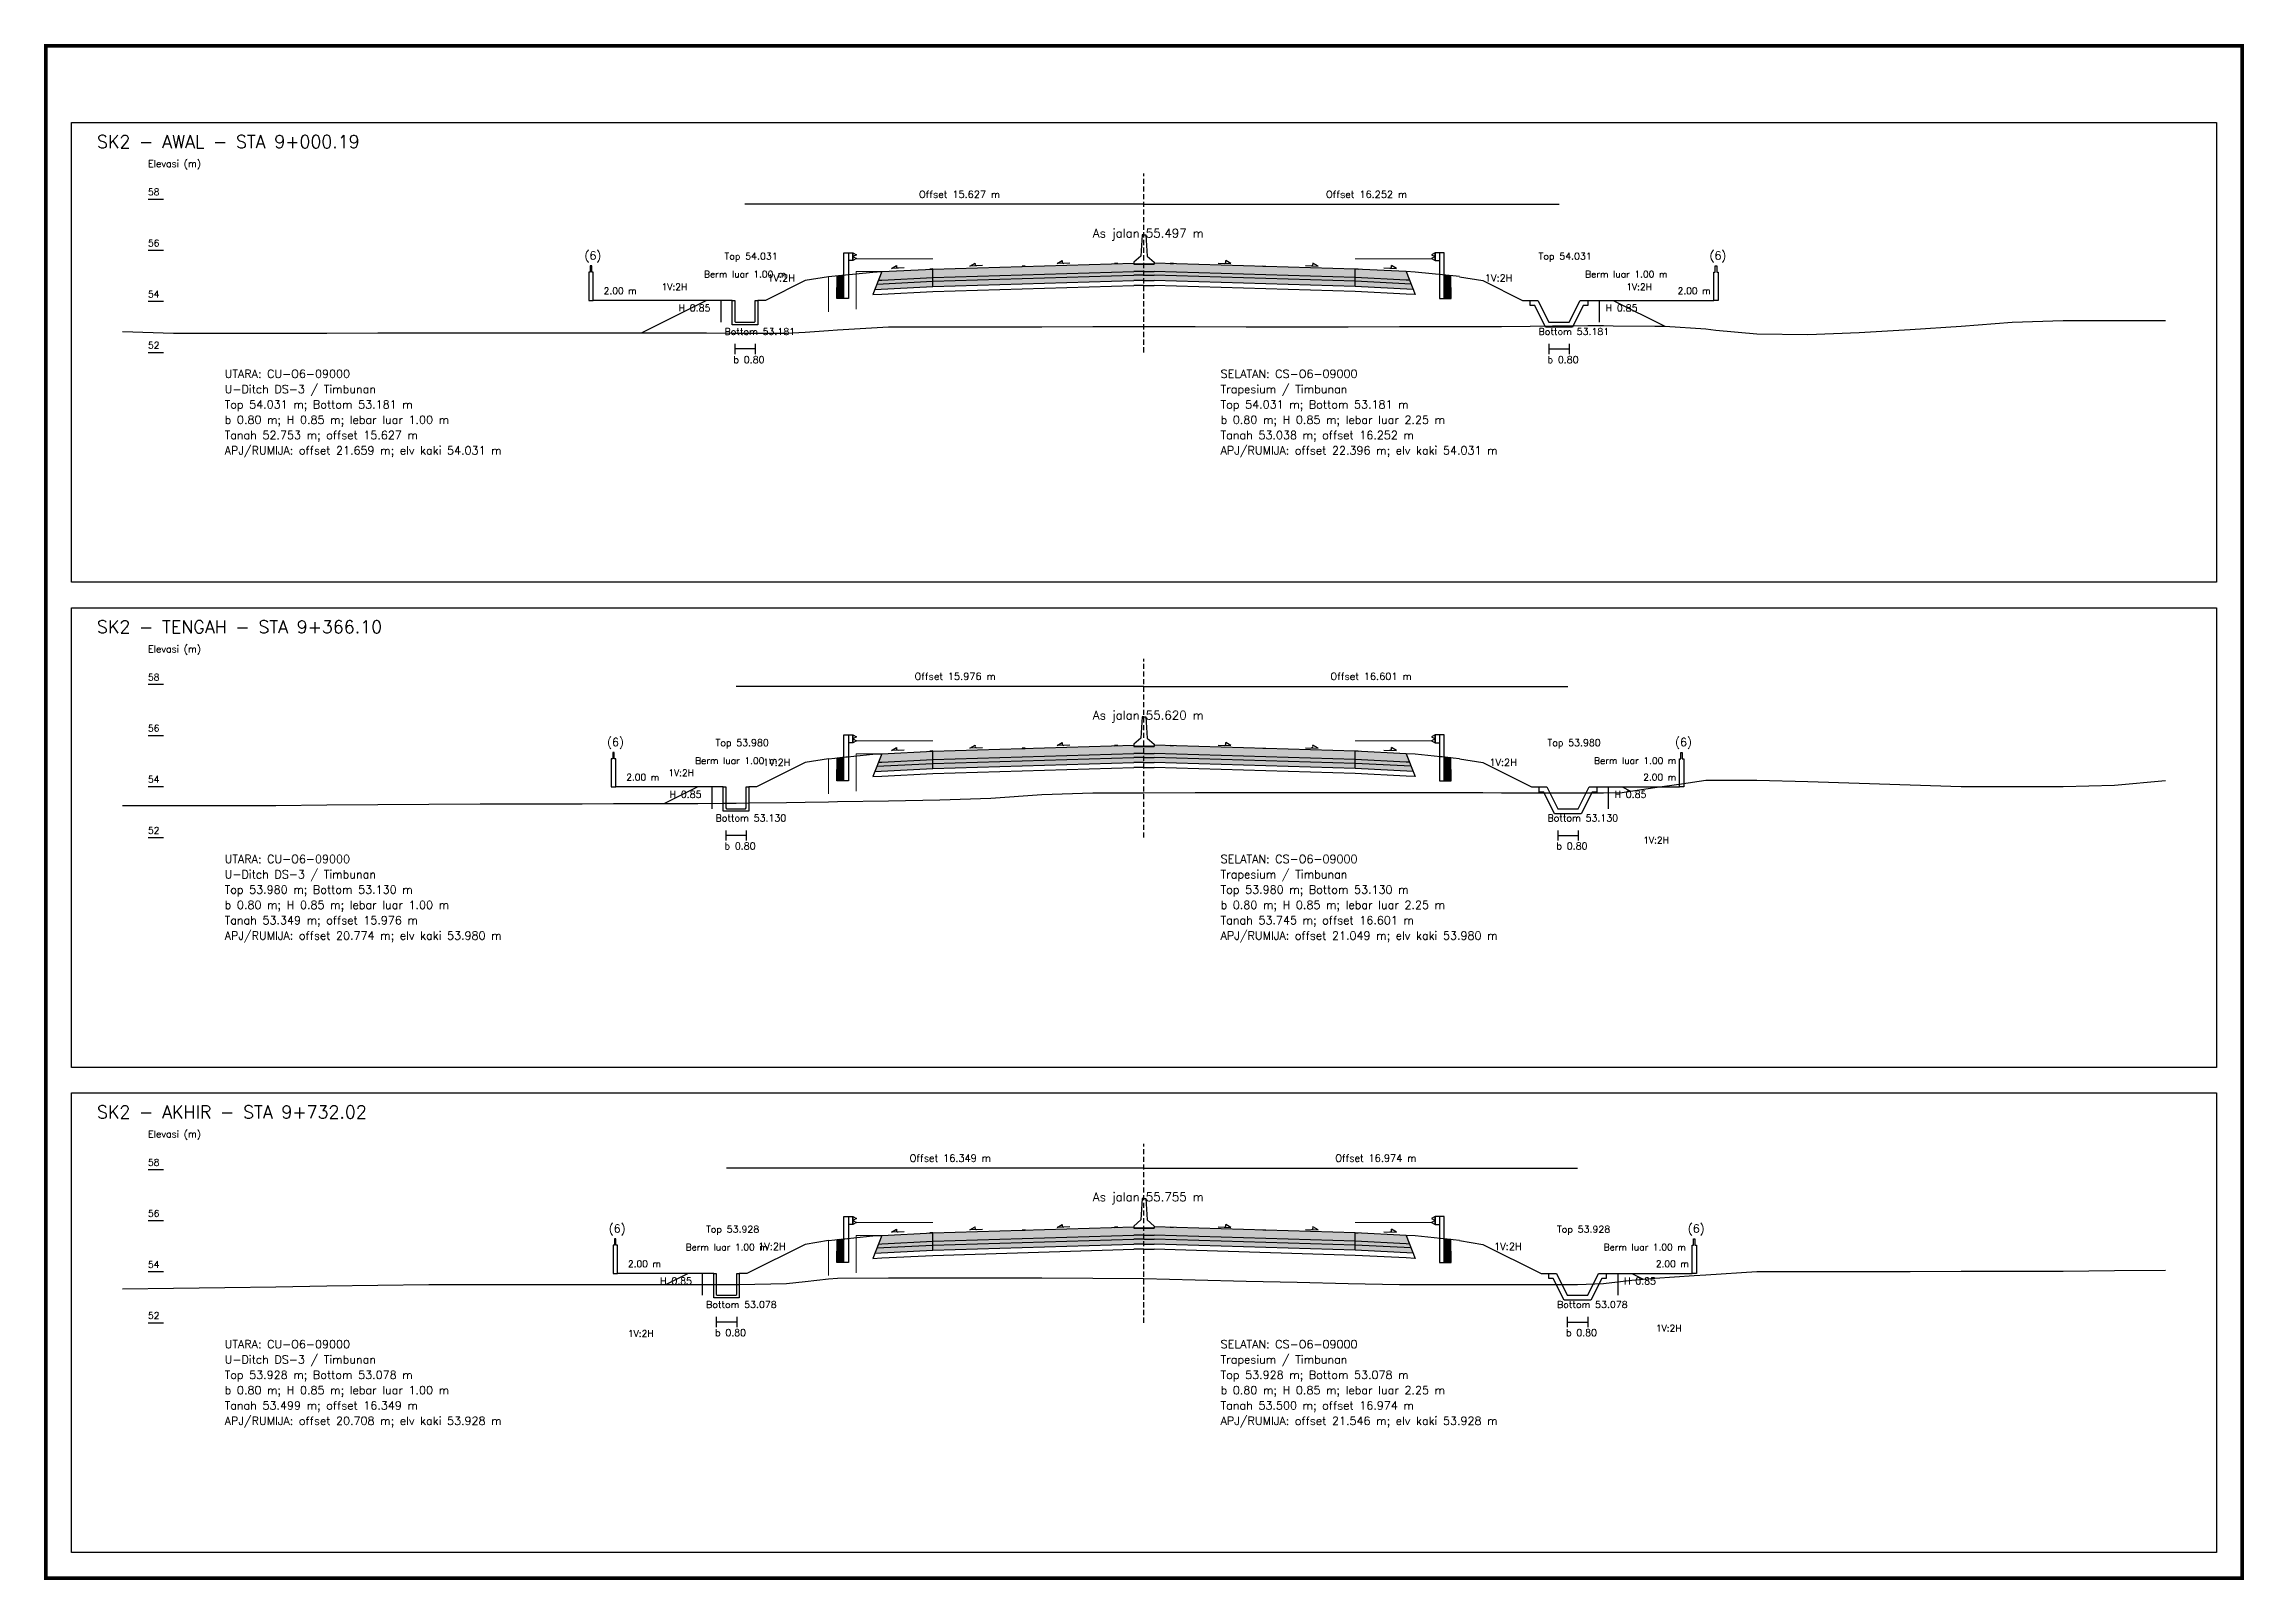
# Model space of a CAD drawing. Header units: metres. Extents: x -24715 to -24517, y 27498 to 30841.
# Drawn here: x -24618.7 to -24532.6, y 29713.3 to 29773.5 of the extents above; entities that cross this region are included whole.
import ezdxf

# ---------------------------------------------------------------- set-up
doc = ezdxf.new("R2010")
doc.units = ezdxf.units.M
doc.linetypes.add('PS_DASH', pattern=[0.3, 0.2, -0.1])
for name, color, linetype, lineweight in [('Dimensi', 230, 'Continuous', 20), ('GRS-ARSIR (HATCH)', 8, 'Continuous', 9), ('Guardrail', 20, 'Continuous', 30), ('HATCH - Beton ramping', 210, 'Continuous', 9), ('HATCH - LFA', 30, 'Continuous', 9), ('HATCH - Pavement', 50, 'Continuous', 9), ('Marka', 20, 'Continuous', 30), ('POT_ALL_GROUP', 2, 'Continuous', 70)]:
    doc.layers.add(name, color=color, linetype=linetype, lineweight=lineweight)
for name, color, linetype in [('POT_ALL_APJ', 2, 'Continuous'), ('POT_ALL_BORDER', 8, 'Continuous'), ('POT_ALL_CHANNEL2', 7, 'Continuous'), ('POT_ALL_DIM', 7, 'Continuous'), ('POT_ALL_GROUND', 1, 'Continuous'), ('POT_ALL_GUIDE', 8, 'Continuous'), ('POT_ALL_ROAD', 4, 'Continuous')]:
    doc.layers.add(name, color=color, linetype=linetype)
doc.styles.get("Standard").update_dxf_attribs({"font": 'simplex.shx'})

# ---------------------------------------------------------------- blocks, each defined once
blk = doc.blocks.new('JALAN_ASLI_TIPIKAL_2OKT_METER')
at = {"layer": 'Guardrail', "lineweight": 9}
h = blk.add_hatch(dxfattribs=at)
h.set_pattern_fill('JIS_LC_20', color=256, scale=0.002)
h.set_pattern_definition([(45, (-29.65569, -21.99233), (-0.02828427, 0.02828427), []), (45, (-29.65489, -21.99233), (-0.02828427, 0.02828427), [])])
h.paths.add_polyline_path([(-12.025, -1.394), (-11.753, -1.394), (-11.753, -0.471), (-12.018, -0.498)])
h = blk.add_hatch(dxfattribs=at)
h.set_pattern_fill('JIS_LC_20', color=256, scale=0.002)
h.set_pattern_definition([(45, (-29.40569, -21.99233), (-0.02828427, 0.02828427), []), (45, (-29.40489, -21.99233), (-0.02828427, 0.02828427), [])])
h.paths.add_polyline_path([(12.018, -0.498), (11.753, -0.471), (11.753, -1.394), (12.025, -1.394)])
at = {"layer": 'HATCH - Beton ramping'}
h = blk.add_hatch(dxfattribs=at)
h.set_pattern_fill('AR-CONC', color=256, scale=0.0005)
h.set_pattern_definition([(50, (-28.949556, -21.99233), (0.09109233, -0.00796954), [0.009525, -0.104775]), (355, (-28.94956, -21.99233), (-0.0176217, 0.09552842), [0.00762, -0.0838203]), (100.45144, (-28.941965, -21.992995), (0.07347062, 0.08755888), [0.008095, -0.08904512]), (46.1842, (-28.94956, -21.96693), (0.13553952, -0.02102116), [0.0142875, -0.1571625]), (96.63556, (-28.93826, -21.96868), (0.11870207, 0.12371306), [0.0121425, -0.1335678]), (351.18415, (-28.94956, -21.96693), (0.11870207, 0.12371306), [0.01143, -0.12572987]), (21, (-28.936856, -21.97328), (0.0758072, -0.0511326), [0.009525, -0.104775]), (326, (-28.93686, -21.97328), (0.03090101, 0.09209398), [0.00762, -0.08382]), (71.45144, (-28.93054, -21.97754), (0.1067082, 0.04096138), [0.008095, -0.08904497]), (37.5, (-28.949556, -21.99233), (0.001544302, 0.04227752), [0, -0.082804, 0, -0.08509, 0, -0.0841375]), (7.5, (-28.949556, -21.99233), (0.03340983, 0.05009029), [0, -0.048514, 0, -0.080899, 0, -0.0320675]), (327.5, (-28.977877, -21.99233), (0.067795298, -0.002864372), [0, -0.03175, 0, -0.09906, 0, -0.131445]), (317.5, (-28.990577, -21.99233), (0.07406459, 0.01271325), [0, -0.041275, 0, -0.065786, 0, -0.093345])])
h.paths.add_polyline_path([(-8.27, -0.566), (-10.401, -0.666), (-10.461, -0.826), (-8.27, -0.716)])
h.paths.add_polyline_path([(-0.4, -0.48), (0, -0.48), (0, -0.33), (-0.4, -0.33), (-8.27, -0.566), (-8.27, -0.716)])
h = blk.add_hatch(dxfattribs=at)
h.set_pattern_fill('AR-CONC', color=256, scale=0.0005)
h.set_pattern_definition([(50, (-28.699556, -21.99233), (0.09109233, -0.00796954), [0.009525, -0.104775]), (355, (-28.69956, -21.99233), (-0.01762171, 0.09552842), [0.00762, -0.0838203]), (100.45144, (-28.691965, -21.992995), (0.07347062, 0.08755888), [0.008095, -0.08904512]), (46.1842, (-28.69956, -21.96693), (0.13553952, -0.02102116), [0.0142875, -0.1571625]), (96.63556, (-28.68826, -21.96868), (0.11870207, 0.12371306), [0.0121425, -0.1335678]), (351.18415, (-28.69956, -21.96693), (0.11870207, 0.12371306), [0.01143, -0.12572987]), (21, (-28.686856, -21.97328), (0.0758072, -0.0511326), [0.009525, -0.104775]), (326, (-28.68686, -21.97328), (0.03090101, 0.09209398), [0.00762, -0.08382]), (71.45144, (-28.68054, -21.97754), (0.10670821, 0.04096138), [0.008095, -0.08904497]), (37.5, (-28.699556, -21.99233), (0.001544302, 0.04227752), [0, -0.082804, 0, -0.08509, 0, -0.0841375]), (7.5, (-28.699556, -21.99233), (0.03340983, 0.050090287), [0, -0.048514, 0, -0.080899, 0, -0.0320675]), (327.5, (-28.727877, -21.99233), (0.067795298, -0.002864372), [0, -0.03175, 0, -0.09906, 0, -0.131445]), (317.5, (-28.740577, -21.99233), (0.07406459, 0.012713246), [0, -0.041275, 0, -0.065786, 0, -0.093345])])
h.paths.add_polyline_path([(8.27, -0.566), (10.401, -0.666), (10.461, -0.826), (8.27, -0.716)])
h.paths.add_polyline_path([(0.4, -0.48), (0, -0.48), (0, -0.33), (0.4, -0.33), (8.27, -0.566), (8.27, -0.716)])
at = {"layer": 'HATCH - LFA'}
h = blk.add_hatch(dxfattribs=at)
h.set_pattern_fill('GRAVEL', color=256, scale=0.0075)
h.set_pattern_definition([(228.012788, (-28.812396, -21.801831), (-1.524, -1.7145), [0.0256291, -2.5372863]), (184.96974, (-28.829541, -21.820881), (2.2859999991, 0.1905000109), [0.04398035, -4.3540537]), (132.510447, (-28.873356, -21.824691), (1.9050000008, -2.0954999993), [0.0310111, -3.0701042]), (267.27369, (-28.947651, -21.872316), (0.1905000004, 3.81), [0.0400503, -3.9649828]), (292.833654, (-28.949556, -21.912321), (-0.9525, 2.286), [0.0392725, -3.8879856]), (357.27369, (-28.934316, -21.948516), (-3.81, 0.1905000004), [0.0400503, -3.9649828]), (37.69424, (-28.894311, -21.950421), (-2.4764999999, -1.9050000001), [0.0529645, -5.24348365]), (72.255328, (-28.852401, -21.918036), (1.3335000004, 4.1909999999), [0.050004, -4.95039425]), (121.429566, (-28.837161, -21.870411), (-1.5240000002, 2.4764999999), [0.040186, -3.9784159]), (175.23636, (-28.858116, -21.836121), (2.0955, -0.1905), [0.0458785, -2.2480453]), (222.397438, (-28.903836, -21.832311), (-2.2859999999, -2.0955000001), [0.05933084, -5.8737579]), (138.814075, (-28.759056, -21.874221), (-1.3335, 1.143), [0.0202503, -2.0047924]), (171.469234, (-28.774296, -21.860886), (2.4765, -0.3809999996), [0.03852615, -3.8140979]), (225, (-28.8124, -21.85517), (0, -0.1905), [0.0269407, -0.242467]), (203.19859, (-28.82573, -21.832311), (0.9525, 0.381), [0.0145081, -1.4362967]), (291.80141, (-28.839066, -21.838026), (-0.1905, 0.5715), [0.0205174, -1.0053565]), (30.96376, (-28.831446, -21.857076), (0.5715, 0.381), [0.033324, -1.0774724]), (161.56505, (-28.80287, -21.83993), (0.381, -0.1905), [0.0240965, -0.5783174]), (16.38954, (-28.949556, -21.838026), (1.905, 0.5715), [0.0337566, -3.341912]), (70.346176, (-28.917171, -21.828501), (-0.762, -2.0955), [0.0283199, -2.8036662]), (293.19859, (-28.80287, -21.801831), (-0.381, 0.9525), [0.029016, -1.4217888]), (343.61046, (-28.791441, -21.828501), (-1.905, 0.5715), [0.0337566, -3.341912]), (339.443955, (-28.949556, -21.956136), (-0.9525, 0.381), [0.0325526, -1.5950801]), (294.77514, (-28.919076, -21.967566), (-0.952500001, 2.0954999995), [0.0272754, -2.7002695]), (66.80141, (-28.800966, -21.992331), (0.381, 0.9525), [0.029016, -1.4217888]), (17.354025, (-28.789536, -21.965661), (-2.4765, -0.762), [0.0319337, -3.1614282]), (69.443955, (-28.89431, -21.992331), (-0.381, -0.9525), [0.0162763, -1.6113564]), (101.30993, (-28.812396, -21.99233), (-0.1905, 0.762), [0.0097136, -0.9616496]), (165.96376, (-28.8143, -21.982806), (0.5715, -0.1905), [0.0392725, -0.7461791]), (186.009006, (-28.852401, -21.973281), (1.905, 0.1905), [0.036395, -3.6031024]), (303.69007, (-28.831446, -21.87422), (-0.1905, 0.381), [0.0274743, -0.6593832]), (353.157227, (-28.816206, -21.897081), (3.2385, -0.3809999998), [0.0479668, -4.7487007]), (60.945396, (-28.76858, -21.902796), (-0.762, -1.3335), [0.0196131, -1.9417044]), (90, (-28.75906, -21.88565), (-0.1905, 0.1905), [0.01143, -0.17907]), (120.256437, (-28.856211, -21.967566), (0.762, -1.3335), [0.026465, -2.6200456]), (48.012787, (-28.869546, -21.944706), (1.524, 1.7145), [0.0512582, -2.5116572]), (0, (-28.83526, -21.9066), (0.1905, 0.1905), [0.04953, -0.14097]), (325.304846, (-28.785726, -21.906606), (1.9050000007, -1.333499999), [0.0301207, -2.9819488]), (254.0546, (-28.76096, -21.92375), (-0.1905, -0.762), [0.0277372, -1.3591238]), (207.645975, (-28.768581, -21.950421), (-3.6195000001, -1.9049999997), [0.0451609, -4.4709348]), (175.426079, (-28.808586, -21.971376), (-2.4765, 0.1905), [0.0477772, -4.7299385])])
h.paths.add_polyline_path([(-8.27, -0.716), (-10.461, -0.826), (-10.54, -1.03), (-8.27, -0.916)])
h.paths.add_polyline_path([(-0.4, -0.68), (0, -0.68), (0, -0.48), (-0.4, -0.48), (-8.27, -0.716), (-8.27, -0.916)])
h = blk.add_hatch(dxfattribs=at)
h.set_pattern_fill('GRAVEL', color=256, scale=0.0075)
h.set_pattern_definition([(228.012788, (-28.562396, -21.801831), (-1.524, -1.7145), [0.0256291, -2.5372863]), (184.96974, (-28.579541, -21.820881), (2.2859999991, 0.1905000109), [0.04398035, -4.3540537]), (132.510447, (-28.623356, -21.824691), (1.9050000008, -2.0954999993), [0.0310111, -3.0701042]), (267.27369, (-28.697651, -21.872316), (0.1905000004, 3.81), [0.04005034, -3.9649828]), (292.833654, (-28.699556, -21.912321), (-0.9525, 2.286), [0.0392725, -3.8879856]), (357.27369, (-28.684316, -21.948516), (-3.81, 0.1905000004), [0.04005034, -3.9649828]), (37.69424, (-28.644311, -21.950421), (-2.4764999999, -1.9050000001), [0.0529645, -5.24348365]), (72.255328, (-28.602401, -21.918036), (1.3335000004, 4.1909999999), [0.050004, -4.95039425]), (121.429566, (-28.587161, -21.870411), (-1.5240000002, 2.4764999999), [0.040186, -3.9784159]), (175.23636, (-28.608116, -21.836121), (2.0955, -0.1905000003), [0.0458785, -2.2480453]), (222.397438, (-28.653836, -21.832311), (-2.2859999999, -2.0955000001), [0.05933084, -5.87375794]), (138.814075, (-28.509056, -21.874221), (-1.3335, 1.143), [0.02025034, -2.0047924]), (171.469234, (-28.524296, -21.860886), (2.4765, -0.3809999996), [0.03852615, -3.8140979]), (225, (-28.5624, -21.85517), (0, -0.1905), [0.0269407, -0.242467]), (203.19859, (-28.57573, -21.832311), (0.9525, 0.381), [0.0145081, -1.4362967]), (291.80141, (-28.589066, -21.838026), (-0.1905, 0.5715), [0.0205174, -1.0053565]), (30.96376, (-28.581446, -21.857076), (0.5715, 0.381), [0.033324, -1.0774724]), (161.56505, (-28.55287, -21.83993), (0.381, -0.1905), [0.0240965, -0.57831736]), (16.38954, (-28.699556, -21.838026), (1.905, 0.5715), [0.0337566, -3.341912]), (70.346176, (-28.667171, -21.828501), (-0.762, -2.0955), [0.0283199, -2.8036662]), (293.19859, (-28.55287, -21.801831), (-0.381, 0.9525), [0.029016, -1.4217888]), (343.61046, (-28.541441, -21.828501), (-1.905, 0.5714999999), [0.0337566, -3.341912]), (339.443955, (-28.699556, -21.956136), (-0.9525, 0.381), [0.03255264, -1.5950801]), (294.77514, (-28.669076, -21.967566), (-0.952500001, 2.0954999995), [0.0272754, -2.7002695]), (66.80141, (-28.550966, -21.992331), (0.381, 0.9525), [0.029016, -1.4217888]), (17.354025, (-28.539536, -21.965661), (-2.4765, -0.7620000002), [0.0319337, -3.1614282]), (69.443955, (-28.64431, -21.992331), (-0.381, -0.9525), [0.0162763, -1.6113564]), (101.30993, (-28.562396, -21.99233), (-0.1905, 0.762), [0.0097136, -0.9616496]), (165.96376, (-28.5643, -21.982806), (0.5715, -0.1905), [0.0392725, -0.7461791]), (186.009006, (-28.602401, -21.973281), (1.905, 0.1905), [0.036395, -3.6031024]), (303.69007, (-28.581446, -21.87422), (-0.1905, 0.381), [0.0274743, -0.6593832]), (353.157227, (-28.566206, -21.897081), (3.2385, -0.3809999998), [0.04796676, -4.7487007]), (60.945396, (-28.51858, -21.902796), (-0.762, -1.3335), [0.0196131, -1.9417044]), (90, (-28.50906, -21.88565), (-0.1905, 0.1905), [0.01143, -0.17907]), (120.256437, (-28.606211, -21.967566), (0.762, -1.3335), [0.026465, -2.62004556]), (48.012787, (-28.619546, -21.944706), (1.524, 1.7145), [0.0512582, -2.5116572]), (0, (-28.58526, -21.9066), (0.1905, 0.1905), [0.04953, -0.14097]), (325.304846, (-28.535726, -21.906606), (1.9050000007, -1.333499999), [0.0301207, -2.98194875]), (254.054604, (-28.51096, -21.92375), (-0.1905, -0.762), [0.0277372, -1.35912375]), (207.645975, (-28.518581, -21.950421), (-3.6195000001, -1.9049999997), [0.0451609, -4.4709348]), (175.426079, (-28.558586, -21.971376), (-2.4765, 0.1905), [0.0477772, -4.7299385])])
h.paths.add_polyline_path([(8.27, -0.716), (10.461, -0.826), (10.54, -1.03), (8.27, -0.916)])
h.paths.add_polyline_path([(0.4, -0.68), (0, -0.68), (0, -0.48), (0.4, -0.48), (8.27, -0.716), (8.27, -0.916)])
at = {"layer": 'HATCH - Pavement'}
h = blk.add_hatch(dxfattribs=at)
h.set_pattern_fill('AR-CONC', color=256, scale=0.001)
h.set_pattern_definition([(50, (-89.43046, -52.62889), (0.18218467, -0.01593909), [0.01905, -0.20955]), (355, (-89.43046, -52.6289), (-0.03524342, 0.19105685), [0.01524, -0.1676406]), (100.45144, (-89.41528, -52.63022), (0.14694125, 0.17511775), [0.01619, -0.17809024]), (46.1842, (-89.43046, -52.5781), (0.27107904, -0.04204233), [0.028575, -0.314325]), (96.63556, (-89.40787, -52.5816), (0.23740413, 0.2474261), [0.024285, -0.2671356]), (351.18415, (-89.43046, -52.5781), (0.2374041, 0.2474261), [0.02286, -0.2514597]), (21, (-89.40506, -52.59079), (0.1516144, -0.1022652), [0.01905, -0.20955]), (326, (-89.40506, -52.5908), (0.06180203, 0.18418797), [0.01524, -0.16764]), (71.45144, (-89.39243, -52.59931), (0.21341642, 0.08192277), [0.01619, -0.17808994]), (37.5, (-89.43046, -52.62889), (0.003088603, 0.08455504), [0, -0.165608, 0, -0.17018, 0, -0.168275]), (7.5, (-89.43046, -52.62889), (0.06681966, 0.100180575), [0, -0.097028, 0, -0.161798, 0, -0.064135]), (327.5, (-89.4871, -52.62889), (0.135590595, -0.005728744), [0, -0.0635, 0, -0.19812, 0, -0.26289]), (317.5, (-89.5125, -52.62889), (0.14812918, 0.02542649), [0, -0.08255, 0, -0.131572, 0, -0.18669])])
h.paths.add_polyline_path([(-8.27, -0.236), (-10.27, -0.336), (-10.401, -0.673), (-10.27, -0.666), (-8.27, -0.566)])
h.paths.add_polyline_path([(-0.4, -0.33), (0, -0.33), (0, 0), (-0.4, 0), (-8.27, -0.236), (-8.27, -0.566)])
h = blk.add_hatch(dxfattribs=at)
h.set_pattern_fill('AR-CONC', color=256, scale=0.001)
h.set_pattern_definition([(50, (-89.18046, -52.62889), (0.18218467, -0.01593909), [0.01905, -0.20955]), (355, (-89.18046, -52.6289), (-0.03524342, 0.19105685), [0.01524, -0.16764058]), (100.45144, (-89.16528, -52.63022), (0.14694125, 0.17511775), [0.01619, -0.17809024]), (46.1842, (-89.18046, -52.5781), (0.27107904, -0.04204233), [0.028575, -0.314325]), (96.63556, (-89.15787, -52.5816), (0.23740413, 0.2474261), [0.024285, -0.2671356]), (351.18415, (-89.18046, -52.5781), (0.2374041, 0.2474261), [0.02286, -0.2514597]), (21, (-89.15506, -52.59079), (0.1516144, -0.1022652), [0.01905, -0.20955]), (326, (-89.15506, -52.5908), (0.06180203, 0.18418797), [0.01524, -0.16764]), (71.45144, (-89.14243, -52.59931), (0.21341642, 0.08192277), [0.01619, -0.17808994]), (37.5, (-89.18046, -52.62889), (0.003088603, 0.08455504), [0, -0.165608, 0, -0.17018, 0, -0.168275]), (7.5, (-89.18046, -52.62889), (0.06681966, 0.100180575), [0, -0.097028, 0, -0.161798, 0, -0.064135]), (327.5, (-89.2371, -52.62889), (0.135590595, -0.005728744), [0, -0.0635, 0, -0.19812, 0, -0.26289]), (317.5, (-89.2625, -52.62889), (0.14812918, 0.02542649), [0, -0.08255, 0, -0.131572, 0, -0.18669])])
h.paths.add_polyline_path([(8.27, -0.236), (10.27, -0.336), (10.401, -0.673), (10.27, -0.666), (8.27, -0.566)])
h.paths.add_polyline_path([(0.4, -0.33), (0, -0.33), (0, 0), (0.4, 0), (8.27, -0.236), (8.27, -0.566)])
at = {"layer": 'Marka'}
h = blk.add_hatch(color=256, dxfattribs=at)
h.dxf.hatch_style = 1
h.paths.add_polyline_path([(-8.27, -0.23), (-8.39, -0.236), (-8.39, -0.242), (-8.27, -0.236)])
h.paths.add_polyline_path([(-4.65, -0.122), (-4.77, -0.125), (-4.77, -0.131), (-4.65, -0.128)])
h.paths.add_polyline_path([(-1.03, -0.019), (-1.03, -0.013), (-1.15, -0.017), (-1.15, -0.023)])
h = blk.add_hatch(color=256, dxfattribs=at)
h.dxf.hatch_style = 1
h.paths.add_polyline_path([(8.27, -0.23), (8.39, -0.236), (8.39, -0.242), (8.27, -0.236)])
h.paths.add_polyline_path([(4.65, -0.122), (4.77, -0.125), (4.77, -0.131), (4.65, -0.128)])
h.paths.add_polyline_path([(1.03, -0.019), (1.03, -0.013), (1.15, -0.017), (1.15, -0.023)])
for p, q in [((-8.27, -0.236), (-0.4, 0)), ((8.27, -0.236), (0.4, 0)), ((-12.353, -0.533), (-10.622, -0.354)), ((-10.27, -0.336), (-10.62, -1.234)), ((-10.62, -0.354), (-10.27, -0.336)), ((-10.461, -0.826), (-8.27, -0.716)), ((-10.401, -0.673), (-10.27, -0.666)), ((-10.27, -0.336), (-8.27, -0.236)), ((-10.27, -0.666), (-8.27, -0.566)), ((-8.27, -0.916), (-8.27, -0.236)), ((-8.27, -0.566), (-0.4, -0.33)), ((-8.27, -0.716), (-0.4, -0.48)), ((-8.27, -0.916), (-0.4, -0.68)), ((0, -0.05), (-0.4, -0.05)), ((0, -0.33), (-0.4, -0.33)), ((0, -0.48), (-0.4, -0.48)), ((0, -0.68), (-0.4, -0.68)), ((0, -0.05), (0.4, -0.05)), ((0, -0.33), (0.4, -0.33)), ((0, -0.48), (0.4, -0.48)), ((0, -0.68), (0.4, -0.68)), ((8.27, -0.566), (0.4, -0.33)), ((8.27, -0.716), (0.4, -0.48)), ((8.27, -0.916), (0.4, -0.68)), ((8.27, -0.916), (8.27, -0.236)), ((10.27, -0.336), (8.27, -0.236)), ((10.27, -0.666), (8.27, -0.566)), ((10.461, -0.826), (8.27, -0.716)), ((10.27, -0.336), (10.62, -1.234)), ((10.62, -0.354), (10.27, -0.336)), ((10.401, -0.673), (10.27, -0.666)), ((12.353, -0.533), (10.622, -0.354)), ((-10.62, -1.234), (-10.27, -1.216)), ((-10.54, -1.03), (-8.27, -0.916)), ((-10.27, -1.216), (-8.27, -1.116)), ((-8.27, -1.116), (-0.4, -0.88)), ((0, -0.88), (-0.4, -0.88)), ((0, -0.88), (0.4, -0.88)), ((8.27, -1.116), (0.4, -0.88)), ((10.54, -1.03), (8.27, -0.916)), ((10.27, -1.216), (8.27, -1.116)), ((10.62, -1.234), (10.27, -1.216))]:
    blk.add_line(p, q)
for points in [[(0, 1.11), (-0.075, 1.11), (-0.125, 0.27), (-0.4, 0.03), (-0.4, -0.05), (0, -0.05)], [(0, 1.11), (0.075, 1.11), (0.125, 0.27), (0.4, 0.03), (0.4, -0.05), (0, -0.05)], [(-6.818, -0.116), (-6.616, 0)], [(-3.401, -0.02), (-3.199, 0.096)], [(3.401, -0.02), (3.199, 0.096)], [(6.818, -0.116), (6.616, 0)], [(-9.887, -0.208), (-9.686, -0.092)], [(-9.387, -0.193), (-9.887, -0.208)], [(-6.318, -0.101), (-6.818, -0.116)], [(-2.901, -0.005), (-3.401, -0.02)], [(2.901, -0.005), (3.401, -0.02)], [(6.318, -0.101), (6.818, -0.116)], [(9.387, -0.193), (9.887, -0.208)], [(9.887, -0.208), (9.686, -0.092)]]:
    blk.add_lwpolyline(points)
for centre, start, end in [((-6.556, -0.037), 148.28164, 271.71836), ((-3.139, 0.059), 148.28164, 271.71836), ((3.139, 0.059), 268.28164, 31.71836), ((6.556, -0.037), 268.28164, 31.71836), ((-9.625, -0.129), 148.28164, 271.71836), ((9.625, -0.129), 268.28164, 31.71836)]:
    blk.add_arc(centre, 0.0711, start, end)
at = {"layer": 'Dimensi'}
for p, q in [((-8.27, 0.168), (-11.27, 0.168)), ((8.27, 0.168), (11.27, 0.168))]:
    blk.add_line(p, q, dxfattribs=at)
at = {"layer": 'GRS-ARSIR (HATCH)'}
for p, q in [((-12.353, -0.533), (-12.353, -1.909)), ((-11.27, -0.336), (-11.27, -1.803)), ((-10.27, -0.336), (-11.27, -0.336))]:
    blk.add_line(p, q, dxfattribs=at)
at = {"layer": 'Guardrail'}
for points in [[(-11.753, -1.394), (-11.753, 0.406), (-11.575, 0.406), (-11.575, -1.394), (-11.753, -1.394)], [(-11.575, 0.406), (-11.397, 0.406), (-11.397, 0.094), (-11.575, 0.094)], [(-11.397, 0.25), (-11.397, 0.406), (-11.262, 0.328), (-11.397, 0.25)], [(-11.397, 0.094), (-11.397, 0.25), (-11.262, 0.172), (-11.397, 0.094)], [(11.397, 0.25), (11.397, 0.406), (11.262, 0.328), (11.397, 0.25)], [(11.397, 0.094), (11.397, 0.25), (11.262, 0.172), (11.397, 0.094)], [(11.575, 0.406), (11.397, 0.406), (11.397, 0.094), (11.575, 0.094)], [(11.753, -1.394), (11.753, 0.406), (11.575, 0.406), (11.575, -1.394), (11.753, -1.394)], [(-11.575, -1.394), (-12.025, -1.394), (-12.018, -0.498), (-11.568, -0.453), (-11.575, -1.394)], [(11.575, -1.394), (12.025, -1.394), (12.018, -0.498), (11.568, -0.453), (11.575, -1.394)]]:
    blk.add_lwpolyline(points, dxfattribs=at)
at = {"layer": 'Marka'}
for points in [[(-8.39, -0.242), (-8.27, -0.236), (-8.27, -0.23), (-8.39, -0.236), (-8.39, -0.242)], [(8.39, -0.242), (8.27, -0.236), (8.27, -0.23), (8.39, -0.236), (8.39, -0.242)]]:
    blk.add_lwpolyline(points, dxfattribs=at)
for points in [[(-4.65, -0.122), (-4.77, -0.125), (-4.77, -0.131), (-4.65, -0.128)], [(-1.03, -0.013), (-1.15, -0.017), (-1.15, -0.023), (-1.03, -0.019)], [(1.03, -0.013), (1.15, -0.017), (1.15, -0.023), (1.03, -0.019)], [(4.65, -0.122), (4.77, -0.125), (4.77, -0.131), (4.65, -0.128)]]:
    blk.add_lwpolyline(points, close=True, dxfattribs=at)

msp = doc.modelspace()

# ---------------------------------------------------------------- linework, layer by layer
at = {"layer": 'POT_ALL_APJ', "linetype": 'Continuous'}
for points in [[(-24597.39325, 29764.51727), (-24597.39325, 29763.41286), (-24597.22325, 29763.41286), (-24597.22325, 29764.51727), (-24597.27825, 29764.51727), (-24597.27825, 29764.76727), (-24597.30825, 29764.76727), (-24597.33825, 29764.76727), (-24597.33825, 29764.51727), (-24597.39325, 29764.51727)], [(-24553.16798, 29764.51727), (-24553.16798, 29763.41286), (-24553.33798, 29763.41286), (-24553.33798, 29764.51727), (-24553.28298, 29764.51727), (-24553.28298, 29764.76727), (-24553.25298, 29764.76727), (-24553.22298, 29764.76727), (-24553.22298, 29764.51727), (-24553.16798, 29764.51727)], [(-24592.77615, 29763.41286), (-24597.22325, 29763.41286)], [(-24557.27264, 29763.41286), (-24553.33798, 29763.41286)], [(-24596.5084, 29745.46572), (-24596.5084, 29744.36131), (-24596.3384, 29744.36131), (-24596.3384, 29745.46572), (-24596.3934, 29745.46572), (-24596.3934, 29745.71572), (-24596.4234, 29745.71572), (-24596.4534, 29745.71572), (-24596.4534, 29745.46572), (-24596.5084, 29745.46572)], [(-24554.51524, 29745.46572), (-24554.51524, 29744.36131), (-24554.68524, 29744.36131), (-24554.68524, 29745.46572), (-24554.63024, 29745.46572), (-24554.63024, 29745.71572), (-24554.60024, 29745.71572), (-24554.57024, 29745.71572), (-24554.57024, 29745.46572), (-24554.51524, 29745.46572)], [(-24593.12542, 29744.36131), (-24596.3384, 29744.36131)], [(-24556.92336, 29744.36131), (-24554.68524, 29744.36131)], [(-24596.44245, 29726.41416), (-24596.44245, 29725.30975), (-24596.27245, 29725.30975), (-24596.27245, 29726.41416), (-24596.32745, 29726.41416), (-24596.32745, 29726.66416), (-24596.35745, 29726.66416), (-24596.38745, 29726.66416), (-24596.38745, 29726.41416), (-24596.44245, 29726.41416)], [(-24554.01845, 29726.41416), (-24554.01845, 29725.30975), (-24554.18845, 29725.30975), (-24554.18845, 29726.41416), (-24554.13345, 29726.41416), (-24554.13345, 29726.66416), (-24554.10345, 29726.66416), (-24554.07345, 29726.66416), (-24554.07345, 29726.41416), (-24554.01845, 29726.41416)], [(-24593.49819, 29725.30975), (-24596.27245, 29725.30975)], [(-24556.55059, 29725.30975), (-24554.18845, 29725.30975)]]:
    msp.add_lwpolyline(points, dxfattribs=at)
at = {"layer": 'POT_ALL_BORDER', "linetype": 'Continuous'}
for points in [[(-24617.64939, 29770.3816), (-24533.64939, 29770.3816), (-24533.64939, 29752.3816), (-24617.64939, 29752.3816), (-24617.64939, 29770.3816)], [(-24617.64939, 29751.3816), (-24533.64939, 29751.3816), (-24533.64939, 29733.3816), (-24617.64939, 29733.3816), (-24617.64939, 29751.3816)], [(-24617.64939, 29732.3816), (-24533.64939, 29732.3816), (-24533.64939, 29714.3816), (-24617.64939, 29714.3816), (-24617.64939, 29732.3816)]]:
    msp.add_lwpolyline(points, dxfattribs=at)
at = {"layer": 'POT_ALL_CHANNEL2', "linetype": 'Continuous'}
for points in [[(-24590.87615, 29763.41286), (-24590.77615, 29763.41286), (-24590.77615, 29762.46286), (-24591.77615, 29762.46286), (-24591.77615, 29763.41286), (-24591.67615, 29763.41286), (-24591.67615, 29762.59286), (-24591.64615, 29762.56286), (-24590.90615, 29762.56286), (-24590.87615, 29762.59286), (-24590.87615, 29763.41286)], [(-24560.52264, 29763.41286), (-24560.22264, 29763.41286), (-24559.79764, 29762.56286), (-24558.99764, 29762.56286), (-24558.57264, 29763.41286), (-24558.27264, 29763.41286), (-24558.27264, 29763.21286), (-24558.44903, 29763.21286), (-24558.87403, 29762.36286), (-24559.92124, 29762.36286), (-24560.34624, 29763.21286), (-24560.52264, 29763.21286), (-24560.52264, 29763.41286)], [(-24591.22542, 29744.36131), (-24591.12542, 29744.36131), (-24591.12542, 29743.41131), (-24592.12542, 29743.41131), (-24592.12542, 29744.36131), (-24592.02542, 29744.36131), (-24592.02542, 29743.54131), (-24591.99542, 29743.51131), (-24591.25542, 29743.51131), (-24591.22542, 29743.54131), (-24591.22542, 29744.36131)], [(-24560.17336, 29744.36131), (-24559.87336, 29744.36131), (-24559.44836, 29743.51131), (-24558.64836, 29743.51131), (-24558.22336, 29744.36131), (-24557.92336, 29744.36131), (-24557.92336, 29744.16131), (-24558.09975, 29744.16131), (-24558.52475, 29743.31131), (-24559.57197, 29743.31131), (-24559.99697, 29744.16131), (-24560.17336, 29744.16131), (-24560.17336, 29744.36131)], [(-24591.59819, 29725.30975), (-24591.49819, 29725.30975), (-24591.49819, 29724.35975), (-24592.49819, 29724.35975), (-24592.49819, 29725.30975), (-24592.39819, 29725.30975), (-24592.39819, 29724.48975), (-24592.36819, 29724.45975), (-24591.62819, 29724.45975), (-24591.59819, 29724.48975), (-24591.59819, 29725.30975)], [(-24559.80059, 29725.30975), (-24559.50059, 29725.30975), (-24559.07559, 29724.45975), (-24558.27559, 29724.45975), (-24557.85059, 29725.30975), (-24557.55059, 29725.30975), (-24557.55059, 29725.10975), (-24557.72698, 29725.10975), (-24558.15198, 29724.25975), (-24559.1992, 29724.25975), (-24559.6242, 29725.10975), (-24559.80059, 29725.10975), (-24559.80059, 29725.30975)]]:
    msp.add_lwpolyline(points, dxfattribs=at)
at = {"layer": 'POT_ALL_DIM', "linetype": 'Continuous'}
for points in [[(-24575.64939, 29767.1786), (-24591.27615, 29767.1786)], [(-24575.64939, 29767.1786), (-24559.39764, 29767.1786)], [(-24592.22615, 29763.41286), (-24592.22615, 29762.56286)], [(-24557.82264, 29763.41286), (-24557.82264, 29762.56286)], [(-24591.67615, 29761.71286), (-24591.67615, 29761.31286)], [(-24590.87615, 29761.51286), (-24591.67615, 29761.51286)], [(-24590.87615, 29761.71286), (-24590.87615, 29761.31286)], [(-24559.79764, 29761.71286), (-24559.79764, 29761.31286)], [(-24559.79764, 29761.51286), (-24558.99764, 29761.51286)], [(-24558.99764, 29761.71286), (-24558.99764, 29761.31286)], [(-24575.64939, 29748.30168), (-24591.62542, 29748.30168)], [(-24575.64939, 29748.30168), (-24559.04836, 29748.30168)], [(-24592.57542, 29744.36131), (-24592.57542, 29743.51131)], [(-24557.47336, 29744.36131), (-24557.47336, 29743.51131)], [(-24592.02542, 29742.66131), (-24592.02542, 29742.26131)], [(-24591.22542, 29742.46131), (-24592.02542, 29742.46131)], [(-24591.22542, 29742.66131), (-24591.22542, 29742.26131)], [(-24559.44836, 29742.66131), (-24559.44836, 29742.26131)], [(-24559.44836, 29742.46131), (-24558.64836, 29742.46131)], [(-24558.64836, 29742.66131), (-24558.64836, 29742.26131)], [(-24575.64939, 29729.43651), (-24591.99819, 29729.43651)], [(-24575.64939, 29729.43651), (-24558.67559, 29729.43651)], [(-24592.94819, 29725.30975), (-24592.94819, 29724.45975)], [(-24557.10059, 29725.30975), (-24557.10059, 29724.45975)], [(-24592.39819, 29723.60975), (-24592.39819, 29723.20975)], [(-24591.59819, 29723.60975), (-24591.59819, 29723.20975)], [(-24559.07559, 29723.60975), (-24559.07559, 29723.20975)], [(-24558.27559, 29723.60975), (-24558.27559, 29723.20975)], [(-24591.59819, 29723.40975), (-24592.39819, 29723.40975)], [(-24559.07559, 29723.40975), (-24558.27559, 29723.40975)]]:
    msp.add_lwpolyline(points, dxfattribs=at)
at = {"layer": 'POT_ALL_GROUND', "linetype": 'Continuous'}
for points in [[(-24615.64939, 29762.19604), (-24613.64939, 29762.13298), (-24611.64939, 29762.13393), (-24609.64939, 29762.13686), (-24607.64939, 29762.13847), (-24605.64939, 29762.13929), (-24603.64939, 29762.14095), (-24601.64939, 29762.14057), (-24599.64939, 29762.14359), (-24597.64939, 29762.1465), (-24597.30825, 29762.14621), (-24595.64939, 29762.14722), (-24595.30825, 29762.14686), (-24593.64939, 29762.14298), (-24592.77615, 29762.13982), (-24591.77615, 29762.13605), (-24591.64939, 29762.13558), (-24591.27615, 29762.13417), (-24590.77615, 29762.13745), (-24589.64939, 29762.13614), (-24588.91931, 29762.16651), (-24588.00267, 29762.23349), (-24587.64939, 29762.25931), (-24585.64939, 29762.38193), (-24583.64939, 29762.38393), (-24581.64939, 29762.38487), (-24579.64939, 29762.38628), (-24577.64939, 29762.38905), (-24575.64939, 29762.38942), (-24573.64939, 29762.38874), (-24571.64939, 29762.38512), (-24569.64939, 29762.3829), (-24567.64939, 29762.38699), (-24565.64939, 29762.39107), (-24563.64939, 29762.39294), (-24563.29612, 29762.39317), (-24562.37948, 29762.39304), (-24561.64939, 29762.3928), (-24560.52264, 29762.40188), (-24559.64939, 29762.41559), (-24559.39764, 29762.41954), (-24558.27264, 29762.4324), (-24557.64939, 29762.42786), (-24557.27264, 29762.42511), (-24555.64939, 29762.4126), (-24555.25298, 29762.40307), (-24553.64939, 29762.29616), (-24553.25298, 29762.25207), (-24551.64939, 29762.11258), (-24549.64939, 29762.07946), (-24547.64939, 29762.15742), (-24545.64939, 29762.27821), (-24543.64939, 29762.40978), (-24541.64939, 29762.56578), (-24539.64939, 29762.63255), (-24537.64939, 29762.63302), (-24535.64939, 29762.63192)], [(-24615.64939, 29743.63362), (-24613.64939, 29743.6348), (-24611.64939, 29743.63683), (-24609.64939, 29743.63848), (-24607.64939, 29743.66073), (-24605.64939, 29743.67223), (-24603.64939, 29743.68732), (-24601.64939, 29743.69921), (-24599.64939, 29743.70285), (-24597.64939, 29743.70649), (-24596.4234, 29743.70872), (-24595.64939, 29743.71013), (-24594.4234, 29743.71233), (-24593.64939, 29743.71364), (-24593.12542, 29743.71453), (-24592.12542, 29743.72475), (-24591.64939, 29743.72993), (-24591.62542, 29743.73019), (-24591.12542, 29743.73564), (-24589.64939, 29743.75551), (-24588.91931, 29743.7674), (-24588.00267, 29743.78233), (-24587.64939, 29743.78808), (-24585.64939, 29743.82065), (-24583.64939, 29743.85322), (-24581.64939, 29743.91832), (-24579.64939, 29744.06523), (-24577.64939, 29744.13381), (-24575.64939, 29744.13653), (-24573.64939, 29744.13996), (-24571.64939, 29744.14175), (-24569.64939, 29744.14204), (-24567.64939, 29744.14347), (-24565.64939, 29744.14696), (-24563.64939, 29744.14322), (-24563.29612, 29744.14223), (-24562.37948, 29744.13967), (-24561.64939, 29744.13762), (-24560.17336, 29744.13311), (-24559.64939, 29744.13098), (-24559.04836, 29744.12678), (-24557.92336, 29744.1263), (-24557.64939, 29744.12804), (-24556.92336, 29744.15032), (-24556.60024, 29744.19968), (-24555.64939, 29744.34561), (-24554.60024, 29744.48134), (-24553.64939, 29744.6316), (-24551.64939, 29744.6316), (-24549.64939, 29744.58247), (-24547.64939, 29744.50955), (-24545.64939, 29744.44621), (-24543.64939, 29744.38134), (-24541.64939, 29744.38119), (-24539.64939, 29744.38129), (-24537.64939, 29744.42971), (-24535.64939, 29744.61967)], [(-24615.64939, 29724.71454), (-24613.64939, 29724.74132), (-24611.64939, 29724.7615), (-24609.64939, 29724.78624), (-24607.64939, 29724.82246), (-24605.64939, 29724.85874), (-24603.64939, 29724.87517), (-24601.64939, 29724.88167), (-24599.64939, 29724.88155), (-24597.64939, 29724.88083), (-24596.35745, 29724.88034), (-24595.64939, 29724.88024), (-24594.35745, 29724.88014), (-24593.64939, 29724.88007), (-24593.49819, 29724.88006), (-24592.49819, 29724.88048), (-24591.99819, 29724.88069), (-24591.64939, 29724.88084), (-24591.49819, 29724.8809), (-24589.64939, 29724.91152), (-24588.91931, 29724.99726), (-24588.00267, 29725.09857), (-24587.64939, 29725.13169), (-24585.64939, 29725.13444), (-24583.64939, 29725.13708), (-24581.64939, 29725.13717), (-24579.64939, 29725.13447), (-24577.64939, 29725.13232), (-24575.64939, 29725.11243), (-24573.64939, 29725.05797), (-24571.64939, 29725.01286), (-24569.64939, 29724.97395), (-24567.64939, 29724.91887), (-24565.64939, 29724.8816), (-24563.64939, 29724.8816), (-24563.29612, 29724.8816), (-24562.37948, 29724.8816), (-24561.64939, 29724.8816), (-24559.80059, 29724.8816), (-24559.64939, 29724.8816), (-24558.67559, 29724.8816), (-24557.64939, 29724.91601), (-24557.55059, 29724.92891), (-24556.55059, 29725.04942), (-24556.10345, 29725.08616), (-24555.64939, 29725.12347), (-24554.10345, 29725.22569), (-24553.64939, 29725.25868), (-24551.64939, 29725.38192), (-24549.64939, 29725.38363), (-24547.64939, 29725.38538), (-24545.64939, 29725.3893), (-24543.64939, 29725.39796), (-24541.64939, 29725.39972), (-24539.64939, 29725.40458), (-24537.64939, 29725.42094), (-24535.64939, 29725.43933)]]:
    msp.add_lwpolyline(points, dxfattribs=at)
at = {"layer": 'POT_ALL_GROUP', "linetype": 'Continuous', "lineweight": 70, "const_width": 0.15}
msp.add_lwpolyline([(-24618.64939, 29773.3816), (-24532.64939, 29773.3816), (-24532.64939, 29713.3816), (-24618.64939, 29713.3816), (-24618.64939, 29773.3816)], dxfattribs=at)
at = {"layer": 'POT_ALL_GUIDE', "linetype": 'PS_DASH'}
for points in [[(-24575.64939, 29761.3816), (-24575.64939, 29768.3816)], [(-24575.64939, 29742.3816), (-24575.64939, 29749.3816)], [(-24575.64939, 29723.3816), (-24575.64939, 29730.3816)]]:
    msp.add_lwpolyline(points, dxfattribs=at)
at = {"layer": 'POT_ALL_GUIDE', "linetype": 'Continuous'}
for points in [[(-24614.64939, 29767.3816), (-24614.04939, 29767.3816)], [(-24614.64939, 29765.3816), (-24614.04939, 29765.3816)], [(-24614.64939, 29763.3816), (-24614.04939, 29763.3816)], [(-24614.64939, 29761.3816), (-24614.04939, 29761.3816)], [(-24614.64939, 29748.3816), (-24614.04939, 29748.3816)], [(-24614.64939, 29746.3816), (-24614.04939, 29746.3816)], [(-24614.64939, 29744.3816), (-24614.04939, 29744.3816)], [(-24614.64939, 29742.3816), (-24614.04939, 29742.3816)], [(-24614.64939, 29729.3816), (-24614.04939, 29729.3816)], [(-24614.64939, 29727.3816), (-24614.04939, 29727.3816)], [(-24614.64939, 29725.3816), (-24614.04939, 29725.3816)], [(-24614.64939, 29723.3816), (-24614.04939, 29723.3816)]]:
    msp.add_lwpolyline(points, dxfattribs=at)
at = {"layer": 'POT_ALL_ROAD', "linetype": 'Continuous'}
for points in [[(-24588.00267, 29764.34521), (-24588.91931, 29764.19128), (-24590.47615, 29763.41286), (-24590.77615, 29763.41286)], [(-24563.29612, 29764.34521), (-24562.37948, 29764.19128), (-24560.82264, 29763.41286), (-24560.52264, 29763.41286)], [(-24592.77615, 29763.41286), (-24595.30825, 29762.14686)], [(-24591.77615, 29763.41286), (-24592.77615, 29763.41286)], [(-24558.27264, 29763.41286), (-24557.27264, 29763.41286)], [(-24557.27264, 29763.41286), (-24555.25298, 29762.40307)], [(-24588.00267, 29745.46829), (-24588.91931, 29745.31436), (-24590.82542, 29744.36131), (-24591.12542, 29744.36131)], [(-24563.29612, 29745.46829), (-24562.37948, 29745.31436), (-24560.47336, 29744.36131), (-24560.17336, 29744.36131)], [(-24593.12542, 29744.36131), (-24594.4234, 29743.71233)], [(-24592.12542, 29744.36131), (-24593.12542, 29744.36131)], [(-24557.92336, 29744.36131), (-24556.92336, 29744.36131)], [(-24556.92336, 29744.36131), (-24556.60024, 29744.19968)], [(-24588.00267, 29726.60311), (-24588.91931, 29726.44919), (-24591.19819, 29725.30975), (-24591.49819, 29725.30975)], [(-24563.29612, 29726.60311), (-24562.37948, 29726.44919), (-24560.10059, 29725.30975), (-24559.80059, 29725.30975)], [(-24593.49819, 29725.30975), (-24594.35745, 29724.88014)], [(-24592.49819, 29725.30975), (-24593.49819, 29725.30975)], [(-24557.55059, 29725.30975), (-24556.55059, 29725.30975)], [(-24556.55059, 29725.30975), (-24556.10345, 29725.08616)]]:
    msp.add_lwpolyline(points, dxfattribs=at)

# ---------------------------------------------------------------- block references
at = {"layer": 'POT_ALL_ROAD'}
for p in [(-24575.64939, 29764.8786), (-24575.64939, 29746.00168), (-24575.64939, 29727.13651)]:
    msp.add_blockref('JALAN_ASLI_TIPIKAL_2OKT_METER', p, dxfattribs=at)

# ---------------------------------------------------------------- texts
at = {"layer": 'POT_ALL_APJ'}
for s, height, p in [('(6)', 0.32, (-24597.55825, 29765.01286)), ('(6)', 0.32, (-24553.50298, 29765.01286)), ('2.00 m', 0.26, (-24596.80825, 29763.66286)), ('2.00 m', 0.26, (-24554.75298, 29763.66286)), ('(6)', 0.32, (-24596.6734, 29745.96131)), ('(6)', 0.32, (-24554.85024, 29745.96131)), ('2.00 m', 0.26, (-24595.9234, 29744.61131)), ('2.00 m', 0.26, (-24556.10024, 29744.61131)), ('(6)', 0.32, (-24596.60745, 29726.90975)), ('(6)', 0.32, (-24554.35345, 29726.90975)), ('2.00 m', 0.26, (-24595.85745, 29725.55975)), ('2.00 m', 0.26, (-24555.60345, 29725.55975))]:
    msp.add_text(s, height=height, dxfattribs=at).set_placement(p)
at = {"layer": 'POT_ALL_CHANNEL2'}
for s, height, p in [('Top 54.031', 0.27, (-24592.07615, 29765.01286)), ('Top 54.031', 0.27, (-24560.19764, 29765.01286)), ('Bottom 53.181', 0.27, (-24592.07615, 29762.06286)), ('Bottom 53.181', 0.27, (-24560.19764, 29762.06286)), ('UTARA: CU-O6-09000', 0.32, (-24611.64939, 29760.3816)), ('SELATAN: CS-O6-09000', 0.32, (-24572.64939, 29760.3816)), ('Top 53.980', 0.27, (-24592.42542, 29745.96131)), ('Top 53.980', 0.27, (-24559.84836, 29745.96131)), ('Bottom 53.130', 0.27, (-24592.42542, 29743.01131)), ('Bottom 53.130', 0.27, (-24559.84836, 29743.01131)), ('UTARA: CU-O6-09000', 0.32, (-24611.64939, 29741.3816)), ('SELATAN: CS-O6-09000', 0.32, (-24572.64939, 29741.3816)), ('Top 53.928', 0.27, (-24592.79819, 29726.90975)), ('Top 53.928', 0.27, (-24559.47559, 29726.90975)), ('Bottom 53.078', 0.27, (-24592.79819, 29723.95975)), ('Bottom 53.078', 0.27, (-24559.47559, 29723.95975)), ('UTARA: CU-O6-09000', 0.32, (-24611.64939, 29722.3816)), ('SELATAN: CS-O6-09000', 0.32, (-24572.64939, 29722.3816))]:
    msp.add_text(s, height=height, dxfattribs=at).set_placement(p)
at = {"layer": 'POT_ALL_DIM'}
for s, height, p in [('SK2 - AWAL - STA 9+000.19', 0.5, (-24616.64939, 29769.3816)), ('Elevasi (m)', 0.27, (-24614.64939, 29768.6316)), ('58', 0.26, (-24614.64939, 29767.5316)), ('Offset 15.627 m', 0.28, (-24584.46277, 29767.4286)), ('Offset 16.252 m', 0.28, (-24568.52351, 29767.4286)), ('56', 0.26, (-24614.64939, 29765.5316)), ('As jalan 55.497 m', 0.34, (-24577.64939, 29765.8786)), ('1V:2H', 0.26, (-24594.5422, 29763.81286)), ('Berm luar 1.00 m', 0.26, (-24592.87615, 29764.31286)), ('1V:2H', 0.28, (-24590.39773, 29764.15207)), ('1V:2H', 0.28, (-24562.30106, 29764.15207)), ('Berm luar 1.00 m', 0.26, (-24558.37264, 29764.31286)), ('1V:2H', 0.26, (-24556.76281, 29763.81286)), ('54', 0.26, (-24614.64939, 29763.5316)), ('H 0.85', 0.27, (-24593.87615, 29762.98786)), ('H 0.85', 0.27, (-24557.57264, 29762.98786)), ('52', 0.26, (-24614.64939, 29761.5316)), ('b 0.80', 0.27, (-24591.72615, 29760.96286)), ('b 0.80', 0.27, (-24559.84764, 29760.96286)), ('U-Ditch DS-3 / Timbunan', 0.32, (-24611.64939, 29759.7816)), ('Trapesium / Timbunan', 0.32, (-24572.64939, 29759.7816)), ('Top 54.031 m; Bottom 53.181 m', 0.32, (-24611.64939, 29759.1816)), ('b 0.80 m; H 0.85 m; lebar luar 1.00 m', 0.32, (-24611.64939, 29758.5816)), ('Top 54.031 m; Bottom 53.181 m', 0.32, (-24572.64939, 29759.1816)), ('b 0.80 m; H 0.85 m; lebar luar 2.25 m', 0.32, (-24572.64939, 29758.5816)), ('Tanah 52.753 m; offset 15.627 m', 0.32, (-24611.64939, 29757.9816)), ('Tanah 53.038 m; offset 16.252 m', 0.32, (-24572.64939, 29757.9816)), ('APJ/RUMIJA: offset 21.659 m; elv kaki 54.031 m', 0.32, (-24611.64939, 29757.3816)), ('APJ/RUMIJA: offset 22.396 m; elv kaki 54.031 m', 0.32, (-24572.64939, 29757.3816)), ('SK2 - TENGAH - STA 9+366.10', 0.5, (-24616.64939, 29750.3816)), ('Elevasi (m)', 0.27, (-24614.64939, 29749.6316)), ('58', 0.26, (-24614.64939, 29748.5316)), ('Offset 15.976 m', 0.28, (-24584.63741, 29748.55168)), ('Offset 16.601 m', 0.28, (-24568.34888, 29748.55168)), ('56', 0.26, (-24614.64939, 29746.5316)), ('As jalan 55.620 m', 0.34, (-24577.64939, 29747.00168)), ('1V:2H', 0.26, (-24594.27441, 29744.78682)), ('Berm luar 1.00 m', 0.26, (-24593.22542, 29745.26131)), ('1V:2H', 0.28, (-24590.57237, 29745.18784)), ('1V:2H', 0.28, (-24562.12642, 29745.18784)), ('Berm luar 1.00 m', 0.26, (-24558.02336, 29745.26131)), ('54', 0.26, (-24614.64939, 29744.5316)), ('H 0.85', 0.27, (-24594.22542, 29743.93631)), ('H 0.85', 0.27, (-24557.22336, 29743.93631)), ('52', 0.26, (-24614.64939, 29742.5316)), ('b 0.80', 0.27, (-24592.07542, 29741.91131)), ('b 0.80', 0.27, (-24559.49836, 29741.91131)), ('1V:2H', 0.26, (-24556.10024, 29742.14968)), ('U-Ditch DS-3 / Timbunan', 0.32, (-24611.64939, 29740.7816)), ('Trapesium / Timbunan', 0.32, (-24572.64939, 29740.7816)), ('Top 53.980 m; Bottom 53.130 m', 0.32, (-24611.64939, 29740.1816)), ('b 0.80 m; H 0.85 m; lebar luar 1.00 m', 0.32, (-24611.64939, 29739.5816)), ('Top 53.980 m; Bottom 53.130 m', 0.32, (-24572.64939, 29740.1816)), ('b 0.80 m; H 0.85 m; lebar luar 2.25 m', 0.32, (-24572.64939, 29739.5816)), ('Tanah 53.349 m; offset 15.976 m', 0.32, (-24611.64939, 29738.9816)), ('Tanah 53.745 m; offset 16.601 m', 0.32, (-24572.64939, 29738.9816)), ('APJ/RUMIJA: offset 20.774 m; elv kaki 53.980 m', 0.32, (-24611.64939, 29738.3816)), ('APJ/RUMIJA: offset 21.049 m; elv kaki 53.980 m', 0.32, (-24572.64939, 29738.3816)), ('SK2 - AKHIR - STA 9+732.02', 0.5, (-24616.64939, 29731.3816)), ('Elevasi (m)', 0.27, (-24614.64939, 29730.6316)), ('58', 0.26, (-24614.64939, 29729.5316)), ('Offset 16.349 m', 0.28, (-24584.82379, 29729.68651)), ('Offset 16.974 m', 0.28, (-24568.16249, 29729.68651)), ('56', 0.26, (-24614.64939, 29727.5316)), ('As jalan 55.755 m', 0.34, (-24577.64939, 29728.13651)), ('Berm luar 1.00 m', 0.26, (-24593.59819, 29726.20975)), ('1V:2H', 0.28, (-24590.75875, 29726.22947)), ('1V:2H', 0.28, (-24561.94003, 29726.22947)), ('Berm luar 1.00 m', 0.26, (-24557.65059, 29726.20975)), ('54', 0.26, (-24614.64939, 29725.5316)), ('H 0.85', 0.27, (-24594.59819, 29724.88475)), ('H 0.85', 0.27, (-24556.85059, 29724.88475)), ('52', 0.26, (-24614.64939, 29723.5316)), ('1V:2H', 0.26, (-24595.85745, 29722.83014)), ('b 0.80', 0.27, (-24592.44819, 29722.85975)), ('b 0.80', 0.27, (-24559.12559, 29722.85975)), ('1V:2H', 0.26, (-24555.60345, 29723.03616)), ('U-Ditch DS-3 / Timbunan', 0.32, (-24611.64939, 29721.7816)), ('Trapesium / Timbunan', 0.32, (-24572.64939, 29721.7816)), ('Top 53.928 m; Bottom 53.078 m', 0.32, (-24611.64939, 29721.1816)), ('b 0.80 m; H 0.85 m; lebar luar 1.00 m', 0.32, (-24611.64939, 29720.5816)), ('Top 53.928 m; Bottom 53.078 m', 0.32, (-24572.64939, 29721.1816)), ('b 0.80 m; H 0.85 m; lebar luar 2.25 m', 0.32, (-24572.64939, 29720.5816)), ('Tanah 53.499 m; offset 16.349 m', 0.32, (-24611.64939, 29719.9816)), ('Tanah 53.500 m; offset 16.974 m', 0.32, (-24572.64939, 29719.9816)), ('APJ/RUMIJA: offset 20.708 m; elv kaki 53.928 m', 0.32, (-24611.64939, 29719.3816)), ('APJ/RUMIJA: offset 21.546 m; elv kaki 53.928 m', 0.32, (-24572.64939, 29719.3816))]:
    msp.add_text(s, height=height, dxfattribs=at).set_placement(p)

doc.saveas('drawing.dxf')
